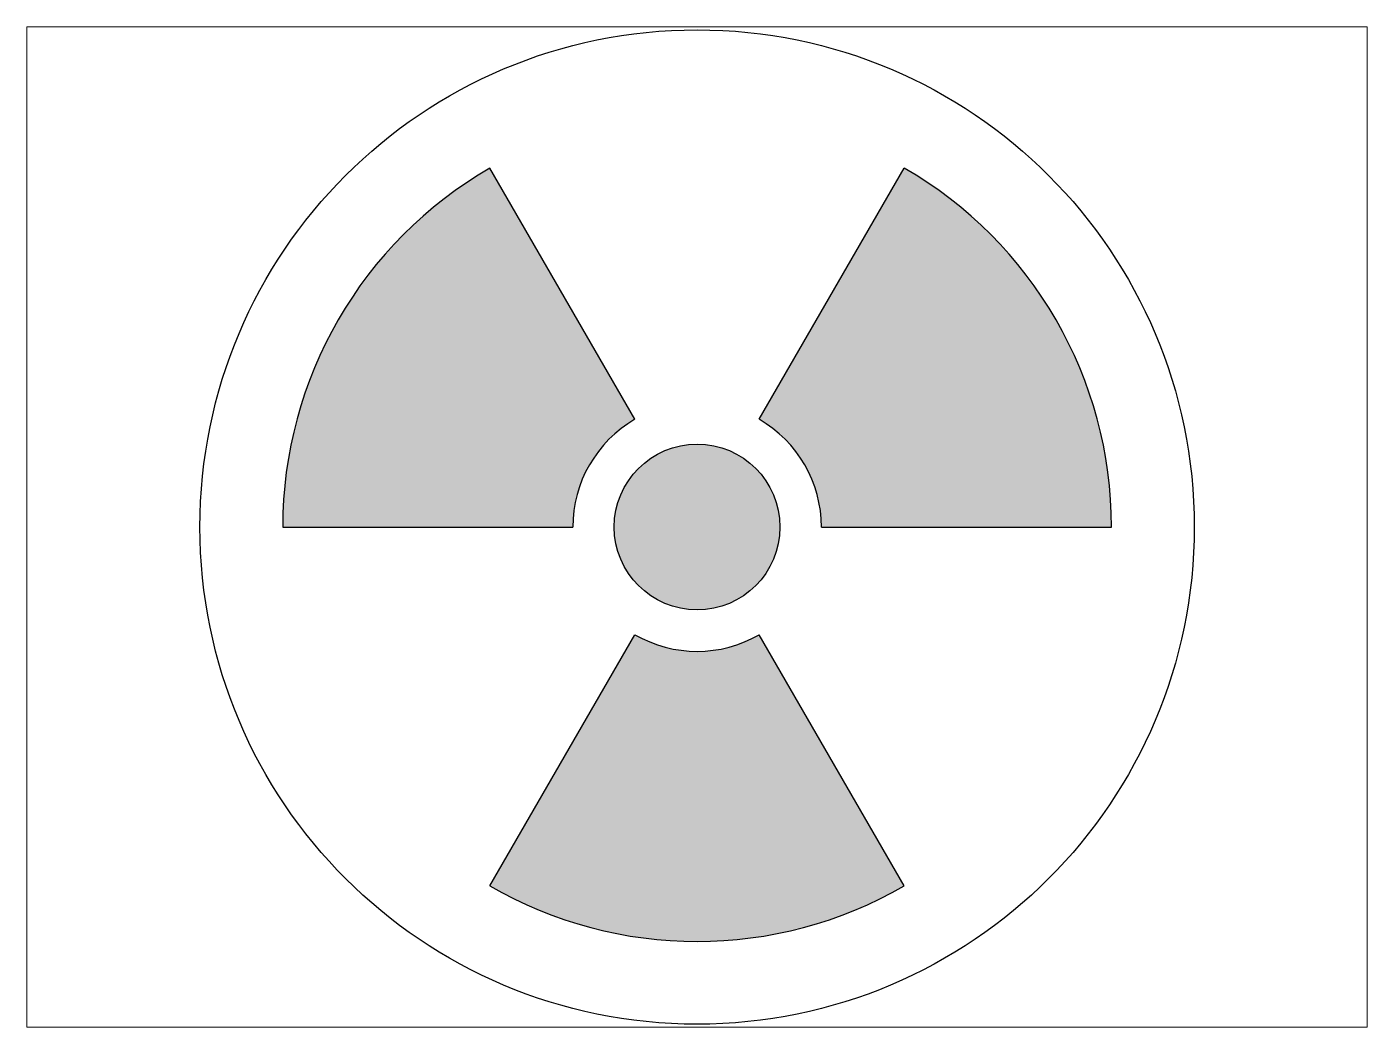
# Paper-space layout 'ceco.net' of a CAD drawing. Header units: millimetres. Extents: x 4 to 262, y 5 to 197.
# The model-space entities are those that its viewports show. They can reach past a viewport. Long polylines and large blocks are cut down to what shows.
import ezdxf

# ---------------------------------------------------------------- set-up
doc = ezdxf.new("R2010")
doc.units = ezdxf.units.MM
doc.layers.add('ceco.net 594 - Radiation Hazard 01', color=7, linetype='Continuous')

msp = doc.modelspace()

# ---------------------------------------------------------------- hatches: boundary and pattern name
at = {"layer": 'ceco.net 594 - Radiation Hazard 01'}
h = msp.add_hatch(color=256, dxfattribs=at)
h.dxf.hatch_style = 1
h.paths.add_polyline_path([(-41.68, 72.19, 0.267949), (-83.36, 0), (-25.01, 0, -0.267949), (-12.5, 21.66)])
h.paths.add_polyline_path([(41.68, 72.19), (12.5, 21.66, -0.267949), (25.01, 0), (83.36, 0, 0.267949)])
h.paths.add_polyline_path([(12.5, -21.66, -0.267949), (-12.5, -21.66), (-41.68, -72.19, 0.267949), (41.68, -72.19)])
h.paths.add_polyline_path([(16.67, 0, 1), (-16.67, 0, 1)])

# ---------------------------------------------------------------- linework, layer by layer
for p, q in [((-12.5, 21.66), (-41.68, 72.19)), ((12.5, 21.66), (41.68, 72.19)), ((-83.36, 0), (-25.01, 0)), ((25.01, 0), (83.36, 0)), ((-41.68, -72.19), (-12.5, -21.66)), ((41.68, -72.19), (12.5, -21.66))]:
    msp.add_line(p, q, dxfattribs=at)
for radius in [100, 16.67]:
    msp.add_circle((0, 0), radius, dxfattribs=at)
for radius, start, end in [(83.36, 120, 180), (83.36, 0, 60), (25.01, 120, 180), (25.01, 0, 60), (25.01, 240, 300), (83.36, 240, 300)]:
    msp.add_arc((0, 0), radius, start, end, dxfattribs=at)

psp = doc.layouts.new('ceco.net')

# ---------------------------------------------------------------- viewports
at = {"layer": '0'}
psp.add_viewport(center=(133.35, 101.12), size=(257.95, 192.5164), view_center_point=(-0.02, 0), view_height=201.2207, dxfattribs=at)

doc.saveas('drawing.dxf')
